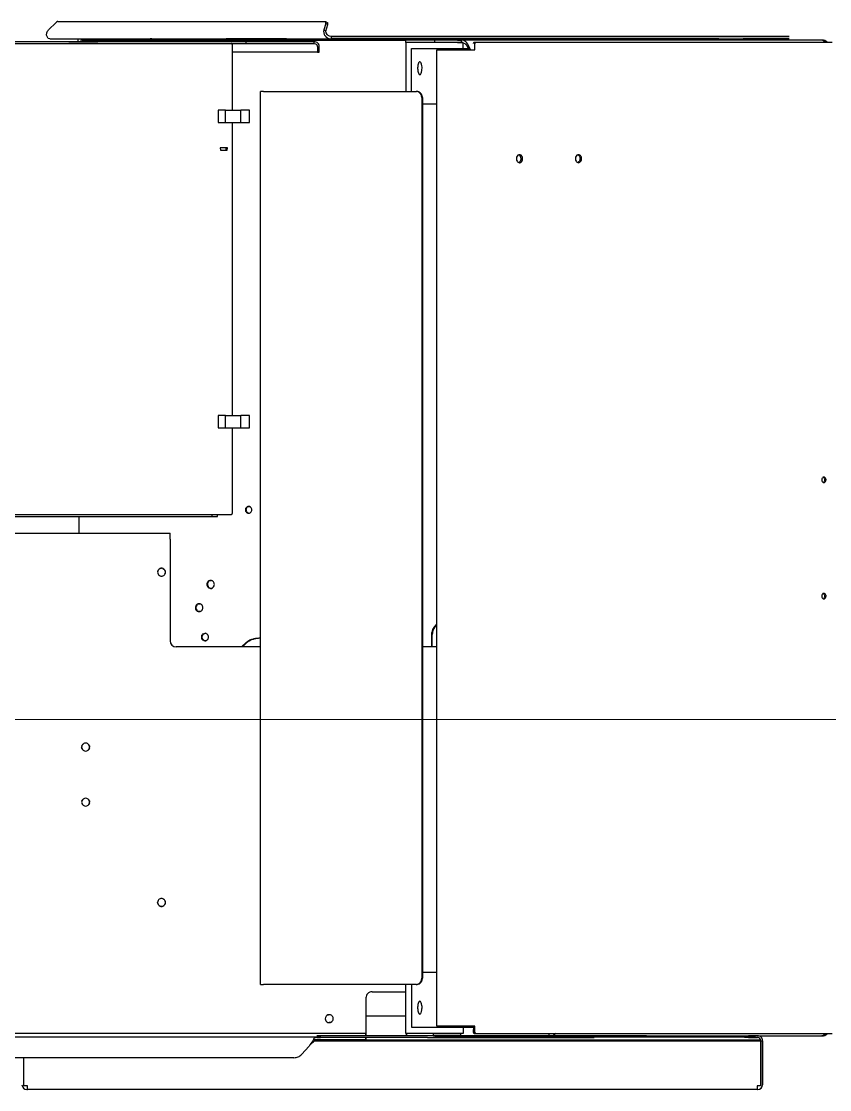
# Model space of a CAD drawing. Header units: millimetres. Extents: x -187347 to 135007, y -6415 to 292048.
# Drawn here: x -62155 to -61495, y 43752 to 44626 of the extents above; entities that cross this region are included whole.
import ezdxf

# ---------------------------------------------------------------- set-up
doc = ezdxf.new("R2010")
doc.units = ezdxf.units.MM
doc.header["$LTSCALE"] = 100
doc.linetypes.add('Z_LINE-CNTR', pattern=[17, 12, -2, 1, -2])
doc.layers.get('0').update_dxf_attribs({"lineweight": 18})
doc.layers.add('Layout Cabinplant', color=30, linetype='Continuous')
doc.layers.add('LAYOUT customer', color=5, linetype='Continuous')
doc.layers.add('S-GRID', color=7, linetype='Continuous', lineweight=5)

# ---------------------------------------------------------------- blocks, each defined once
blk = doc.blocks.new('CP hopper')
at = {"color": 5, "linetype": 'Continuous'}
blk.add_arc((-27218.74, -666.67), 4.9, 135.00354, 180.00394, dxfattribs=at)
for points in [[(-27222.24, -665.09), (-27222.86, -665.58), (-27223.35, -666.2), (-27223.62, -666.72), (-27223.64, -667.3)], [(-27123.39, -914.16), (-27123.51, -913.49), (-27123.83, -912.9), (-27124.07, -912.62), (-27124.35, -912.38), (-27124.67, -912.15), (-27125.02, -911.97), (-27125.41, -911.83), (-27125.8, -911.72), (-27126.22, -911.66), (-27126.64, -911.64), (-27127.07, -911.66), (-27127.49, -911.72), (-27127.88, -911.83), (-27128.27, -911.97), (-27128.62, -912.15), (-27128.94, -912.38), (-27129.22, -912.62), (-27129.46, -912.9), (-27129.78, -913.49), (-27129.89, -914.16)], [(-27123.39, -914.16), (-27123.93, -914), (-27124.38, -913.66), (-27124.75, -913.4), (-27125.15, -913.19), (-27125.51, -913.06), (-27125.89, -912.96), (-27126.26, -912.91), (-27126.64, -912.89), (-27127.03, -912.91), (-27127.4, -912.96), (-27127.77, -913.05), (-27128.12, -913.17), (-27128.44, -913.32), (-27128.76, -913.5), (-27129.31, -913.85), (-27129.89, -914.16)], [(-27221.64, -949.91), (-27221.59, -950.04), (-27221.53, -950.16), (-27221.48, -950.29), (-27221.41, -950.4), (-27221.32, -950.47), (-27221.21, -950.53), (-27221.1, -950.59), (-27220.99, -950.65)], [(-27221.64, -951.17), (-27221.59, -951.29), (-27221.53, -951.42), (-27221.48, -951.55), (-27221.41, -951.66), (-27221.32, -951.73), (-27221.21, -951.79), (-27221.1, -951.85), (-27220.99, -951.91)], [(-27205.89, -995.58), (-27205.69, -996), (-27205.38, -996.35), (-27205.08, -996.55), (-27204.75, -996.69), (-27204.34, -996.85), (-27203.92, -996.98), (-27203.42, -997.1), (-27202.92, -997.19), (-27202.37, -997.27), (-27201.81, -997.33), (-27201.23, -997.36), (-27200.64, -997.37), (-27200.06, -997.36), (-27199.48, -997.33), (-27198.92, -997.27), (-27198.37, -997.19), (-27197.87, -997.1), (-27197.37, -996.98), (-27196.95, -996.85), (-27196.54, -996.69), (-27196.22, -996.54), (-27195.91, -996.35), (-27195.56, -996.03), (-27195.39, -995.58)], [(-27176.64, -993.49), (-27177.62, -993.58), (-27178.56, -993.85), (-27179, -994.04), (-27179.42, -994.28), (-27179.82, -994.55), (-27180.18, -994.87), (-27180.51, -995.21), (-27180.8, -995.58), (-27181.05, -995.97), (-27181.26, -996.39), (-27181.55, -997.27), (-27181.64, -998.19)], [(-27176.64, -994), (-27177.62, -994.09), (-27178.56, -994.36), (-27179, -994.56), (-27179.42, -994.79), (-27179.82, -995.07), (-27180.18, -995.38), (-27180.51, -995.72), (-27180.81, -996.1), (-27181.09, -996.51), (-27181.33, -996.95), (-27181.6, -997.81), (-27181.64, -998.7)]]:
    blk.add_spline(points, degree=3, dxfattribs=at)
at = {"layer": 'LAYOUT customer', "linetype": 'Continuous'}
for p, q in [((-27222.85, -663.93), (-27222.21, -663.21)), ((-27222.21, -663.21), (-27221.64, -662.83)), ((-27221.64, -662.83), (-27222.21, -663.21)), ((-27221.64, -658.78), (-27221.64, -949.91)), ((-26411.64, -949.91), (-26411.64, -658.78)), ((-26411.64, -662.83), (-26410.47, -663.95)), ((-26411.08, -663.21), (-26411.64, -662.83)), ((-27223.64, -666.67), (-27223.47, -665.24)), ((-27223.64, -666.67), (-27223.64, -667.3)), ((-27223.64, -666.67), (-27223.64, -667.3)), ((-27223.64, -667.3), (-27223.64, -961.43)), ((-27223.47, -665.24), (-27223.32, -664.8)), ((-27223.32, -664.8), (-27222.85, -663.93)), ((-27222.24, -665.09), (-27221.64, -664.96)), ((-26866.3, -665), (-26866.39, -665.47)), ((-26866.39, -665.47), (-26866.3, -666.26)), ((-26865.88, -664.36), (-26866.3, -665)), ((-26866.3, -666.26), (-26866.09, -665.86)), ((-26866.09, -665.86), (-26865.53, -665.36)), ((-26865.89, -666.58), (-26865.53, -666.85)), ((-26865.52, -664.09), (-26865.88, -664.36)), ((-26865.53, -665.36), (-26864.95, -665.1)), ((-26865.53, -666.85), (-26864.95, -667.11)), ((-26864.93, -663.84), (-26865.52, -664.09)), ((-26864.95, -665.1), (-26864.58, -665.02)), ((-26864.95, -667.11), (-26864.58, -667.19)), ((-26864.56, -663.75), (-26864.93, -663.84)), ((-26864.58, -665.02), (-26864.15, -664.98)), ((-26864.58, -667.19), (-26864.15, -667.23)), ((-26864.13, -663.72), (-26864.56, -663.75)), ((-26864.15, -664.98), (-26863.73, -665.01)), ((-26864.15, -667.23), (-26863.73, -667.19)), ((-26863.71, -663.76), (-26864.13, -663.72)), ((-26863.73, -665.01), (-26863.36, -665.1)), ((-26863.73, -667.19), (-26863.36, -667.11)), ((-26863.34, -663.84), (-26863.71, -663.76)), ((-26863.36, -665.1), (-26862.77, -665.35)), ((-26863.36, -667.11), (-26862.77, -666.86)), ((-26862.76, -664.1), (-26863.34, -663.84)), ((-26862.77, -665.35), (-26862.41, -665.62)), ((-26862.77, -666.86), (-26862.41, -666.59)), ((-26862.2, -664.6), (-26862.76, -664.1)), ((-26862.41, -666.59), (-26861.99, -665.95)), ((-26861.99, -665.01), (-26862.2, -664.6)), ((-26861.89, -665.47), (-26861.99, -665.01)), ((-26861.99, -665.95), (-26861.89, -665.47)), ((-26771.3, -665), (-26771.39, -665.47)), ((-26771.39, -665.47), (-26771.09, -665.86)), ((-26770.88, -664.36), (-26771.3, -665)), ((-26771.09, -665.86), (-26771.3, -666.26)), ((-26771.3, -666.26), (-26771.09, -665.86)), ((-26771.09, -665.86), (-26770.53, -665.36)), ((-26770.89, -666.58), (-26770.53, -666.85)), ((-26770.52, -664.09), (-26770.88, -664.36)), ((-26770.53, -665.36), (-26769.95, -665.1)), ((-26770.53, -666.85), (-26769.95, -667.11)), ((-26769.93, -663.84), (-26770.52, -664.09)), ((-26769.95, -665.1), (-26769.58, -665.02)), ((-26769.95, -667.11), (-26769.58, -667.19)), ((-26769.56, -663.75), (-26769.93, -663.84)), ((-26769.58, -665.02), (-26769.15, -664.98)), ((-26769.58, -667.19), (-26769.15, -667.23)), ((-26769.13, -663.72), (-26769.56, -663.75)), ((-26769.15, -664.98), (-26768.73, -665.01)), ((-26769.15, -667.23), (-26768.73, -667.19)), ((-26768.71, -663.76), (-26769.13, -663.72)), ((-26768.73, -665.01), (-26768.36, -665.1)), ((-26768.73, -667.19), (-26768.36, -667.11)), ((-26768.34, -663.84), (-26768.71, -663.76)), ((-26768.36, -665.1), (-26767.77, -665.35)), ((-26768.36, -667.11), (-26767.77, -666.86)), ((-26767.76, -664.1), (-26768.34, -663.84)), ((-26767.77, -665.35), (-26767.41, -665.62)), ((-26767.77, -666.86), (-26767.41, -666.59)), ((-26767.2, -664.6), (-26767.76, -664.1)), ((-26767.41, -666.59), (-26766.99, -665.95)), ((-26766.99, -665.01), (-26767.2, -664.6)), ((-26766.89, -665.47), (-26766.99, -665.01)), ((-26766.99, -665.95), (-26766.89, -665.47)), ((-26411.64, -664.66), (-26411.08, -664.89)), ((-26410.47, -663.95), (-26410.02, -664.8)), ((-26410.02, -664.8), (-26409.86, -665.25)), ((-26409.86, -665.25), (-26409.64, -666.67)), ((-26409.64, -666.67), (-26409.64, -667.27)), ((-26409.64, -667.27), (-26409.64, -666.67)), ((-26409.64, -888.65), (-26409.64, -667.27)), ((-27226.64, -693.75), (-27226.64, -749.34)), ((-27226.64, -695.72), (-27226.64, -693.75)), ((-27226.64, -985.5), (-27226.64, -695.72)), ((-27224.64, -749.34), (-27224.64, -693.75)), ((-27224.64, -693.75), (-27224.64, -695.72)), ((-27224.64, -695.72), (-27224.64, -721.44)), ((-26405.64, -715.62), (-26370.04, -715.62)), ((-26404.64, -715.62), (-26405.64, -715.62)), ((-26370.04, -715.62), (-26405.64, -715.62)), ((-26405.64, -717.19), (-26405.64, -715.62)), ((-26405.64, -715.62), (-26405.14, -715.62)), ((-26405.14, -715.62), (-26404.64, -715.62)), ((-26370.04, -715.62), (-26369.64, -715.62)), ((-26369.64, -715.62), (-26370.04, -715.62)), ((-27224.64, -721.44), (-27224.64, -728.29)), ((-27223.64, -721.44), (-27224.64, -721.44)), ((-27224.64, -730.44), (-27224.64, -721.44)), ((-26409.64, -722.12), (-26409.64, -719.62)), ((-26409.64, -719.62), (-26409.64, -724.12)), ((-26409.64, -727.12), (-26409.64, -722.12)), ((-26409.64, -724.12), (-26409.64, -727.12)), ((-26408.64, -728.28), (-26408.64, -721.44)), ((-26408.64, -721.44), (-26408.64, -730.44)), ((-26408.14, -722.12), (-26408.14, -719.62)), ((-26408.14, -724.12), (-26408.14, -719.62)), ((-26408.14, -722.12), (-26408.14, -727.12)), ((-26408.14, -727.12), (-26408.14, -724.12)), ((-26405.64, -717.19), (-26406.16, -717.19)), ((-26405.64, -717.19), (-26406.16, -717.19)), ((-26406.16, -717.19), (-26406.16, -1081.42)), ((-26405.64, -717.19), (-26368.65, -717.19)), ((-26405.64, -1081.79), (-26405.64, -717.19)), ((-26368.65, -717.19), (-26368.65, -720.02)), ((-26368.65, -720.02), (-26368.28, -720.02)), ((-26368.28, -720.02), (-26365.64, -720.02)), ((-26367.14, -720.02), (-26367.14, -719.62)), ((-26367.14, -719.62), (-26367.14, -720.02)), ((-26365.64, -719.62), (-26365.64, -720.02)), ((-26365.64, -720.02), (-26365.64, -719.62)), ((-26365.64, -720.02), (-26365.64, -1316.22)), ((-27224.64, -728.29), (-27224.64, -730.44)), ((-27224.64, -730.44), (-27224.54, -731.35)), ((-27224.64, -1068), (-27224.64, -730.44)), ((-27224.54, -731.35), (-27224.27, -731.96)), ((-27224.27, -731.96), (-27223.83, -732.43)), ((-26409.64, -727.12), (-26408.64, -727.12)), ((-26409.64, -727.12), (-26408.64, -727.12)), ((-26409.43, -732.41), (-26409.08, -732.04)), ((-26409.08, -732.04), (-26408.75, -731.33)), ((-26408.75, -731.33), (-26408.64, -730.44)), ((-26408.64, -727.12), (-26408.14, -727.12)), ((-26408.64, -727.12), (-26408.14, -727.12)), ((-26408.64, -730.44), (-26408.64, -728.28)), ((-26408.64, -730.44), (-26408.64, -982.94)), ((-27226.64, -749.34), (-27226.64, -753.18)), ((-27224.64, -753.18), (-27224.64, -749.34)), ((-27226.64, -752.59), (-27226.64, -751.39)), ((-27226.64, -751.39), (-27226.64, -982.94)), ((-27226.64, -792.97), (-27226.64, -752.59)), ((-27226.64, -753.18), (-27226.64, -792.63)), ((-27224.64, -751.39), (-27224.64, -752.59)), ((-27224.64, -982.94), (-27224.64, -751.39)), ((-27224.64, -752.59), (-27224.64, -792.97)), ((-27224.64, -792.63), (-27224.64, -753.18)), ((-27226.64, -792.63), (-27226.64, -800.89)), ((-27226.64, -793.57), (-27226.64, -792.97)), ((-27226.64, -798.86), (-27226.64, -793.57)), ((-27224.64, -800.94), (-27224.64, -792.63)), ((-27224.64, -792.97), (-27224.64, -793.58)), ((-27224.64, -793.58), (-27224.64, -798.86)), ((-27226.64, -801.85), (-27226.64, -798.86)), ((-27226.64, -800.89), (-27226.64, -801.58)), ((-27226.64, -801.58), (-27226.64, -985.5)), ((-27226.64, -985.5), (-27226.64, -801.85)), ((-27224.64, -798.86), (-27224.64, -801.85)), ((-27224.64, -801.51), (-27224.64, -800.94)), ((-27224.64, -1068), (-27224.64, -801.51)), ((-27224.64, -801.85), (-27224.64, -1068)), ((-26409.64, -805.45), (-26409.64, -803.33)), ((-26409.64, -810.54), (-26409.64, -805.45)), ((-26409.64, -810.54), (-26409.64, -855.41)), ((-26409.64, -859.15), (-26409.64, -853.17)), ((-26409.64, -853.17), (-26409.64, -888.65)), ((-26409.64, -855.41), (-26409.64, -858.7)), ((-26408.14, -853.17), (-26408.14, -859.15)), ((-26408.14, -949.18), (-26408.14, -853.17)), ((-27129.17, -864.39), (-27129.77, -865.32)), ((-27128.64, -863.99), (-27129.17, -864.39)), ((-27127.8, -863.62), (-27128.64, -863.99)), ((-27127.26, -863.5), (-27127.8, -863.62)), ((-27126.63, -863.45), (-27127.26, -863.5)), ((-27126, -863.5), (-27126.63, -863.45)), ((-27125.47, -863.62), (-27126, -863.5)), ((-27124.63, -864), (-27125.47, -863.62)), ((-27123.81, -864.74), (-27124.63, -864)), ((-26409.64, -858.7), (-26409.64, -860.79)), ((-26409.64, -862.57), (-26409.64, -859.15)), ((-26409.64, -860.79), (-26409.64, -864.15)), ((-26409.64, -888.65), (-26409.64, -862.57)), ((-26409.64, -864.15), (-26409.64, -869.94)), ((-26408.14, -859.15), (-26408.14, -862.57)), ((-26408.14, -862.57), (-26408.14, -982.94)), ((-27129.77, -865.32), (-27129.89, -865.98)), ((-27129.89, -865.98), (-27129.77, -866.64)), ((-27129.77, -866.64), (-27129.48, -866)), ((-27129.77, -866.64), (-27129.48, -867.22)), ((-27129.48, -866), (-27128.66, -865.26)), ((-27129.48, -867.22), (-27128.66, -867.96)), ((-27128.66, -865.26), (-27127.82, -864.88)), ((-27128.66, -867.96), (-27127.82, -868.33)), ((-27127.82, -864.88), (-27127.29, -864.76)), ((-27127.82, -868.33), (-27127.29, -868.45)), ((-27127.29, -864.76), (-27126.66, -864.71)), ((-27127.29, -868.45), (-27126.66, -868.5)), ((-27126.66, -864.71), (-27126.03, -864.76)), ((-27126.66, -868.5), (-27126.03, -868.46)), ((-27126.03, -864.76), (-27125.49, -864.87)), ((-27126.03, -868.46), (-27125.49, -868.34)), ((-27125.49, -864.87), (-27124.65, -865.25)), ((-27125.49, -868.34), (-27124.65, -867.97)), ((-27124.65, -865.25), (-27124.12, -865.65)), ((-27124.65, -867.97), (-27124.12, -867.57)), ((-27124.12, -865.65), (-27123.52, -866.64)), ((-27124.12, -867.57), (-27123.52, -866.64)), ((-27123.52, -865.32), (-27123.81, -864.74)), ((-27123.39, -865.98), (-27123.52, -865.32)), ((-27123.52, -866.64), (-27123.39, -865.98)), ((-26409.64, -869.94), (-26409.64, -870.33)), ((-26409.64, -870.33), (-26409.64, -872.14)), ((-26409.64, -872.14), (-26409.64, -888.65)), ((-26410.47, -886.05), (-26411.82, -884.61)), ((-26411.64, -890.14), (-26409.64, -890.14)), ((-26410.02, -886.88), (-26410.47, -886.05)), ((-26409.86, -887.31), (-26410.02, -886.88)), ((-26409.64, -888.65), (-26409.86, -887.31)), ((-26409.64, -890.14), (-26409.64, -888.65)), ((-26409.64, -888.65), (-26409.64, -890.14)), ((-26409.64, -889.12), (-26409.64, -888.65)), ((-26409.64, -888.65), (-26409.64, -890.14)), ((-26409.64, -888.65), (-26409.64, -890.14)), ((-26409.64, -890.14), (-26409.64, -889.12)), ((-26409.64, -962.21), (-26409.64, -890.14)), ((-26409.64, -890.14), (-26409.64, -949.18)), ((-26409.64, -962.21), (-26409.64, -890.14)), ((-26409.64, -890.14), (-26409.64, -962.21)), ((-27129.77, -914.82), (-27129.89, -914.16)), ((-27129.89, -914.16), (-27129.77, -914.82)), ((-27129.77, -914.82), (-27129.48, -915.4)), ((-27129.48, -915.4), (-27128.66, -916.14)), ((-27128.66, -916.14), (-27127.82, -916.51)), ((-27127.82, -916.51), (-27127.29, -916.64)), ((-27127.29, -916.64), (-27126.66, -916.69)), ((-27126.66, -916.69), (-27126.03, -916.64)), ((-27126.03, -916.64), (-27125.49, -916.52)), ((-27125.49, -916.52), (-27124.65, -916.15)), ((-27124.65, -916.15), (-27124.12, -915.75)), ((-27124.12, -915.75), (-27123.52, -914.82)), ((-27123.39, -914.16), (-27123.52, -914.82)), ((-27123.52, -914.82), (-27123.39, -914.16)), ((-27221.64, -949.91), (-27221.64, -951.17)), ((-27215.64, -950.69), (-27220.99, -950.65)), ((-27215.64, -951.74), (-27215.64, -950.69)), ((-27215.64, -956.5), (-27215.64, -951.74)), ((-26412.64, -950.69), (-26417.64, -950.69)), ((-26417.64, -950.69), (-26417.64, -951.74)), ((-26417.64, -951.74), (-26412.64, -951.95)), ((-26417.64, -951.74), (-26417.64, -956.5)), ((-26411.64, -951.17), (-26411.64, -949.91)), ((-26409.64, -949.18), (-26409.64, -955.59)), ((-26408.14, -955.59), (-26408.14, -949.18)), ((-27223.47, -960.02), (-27223.64, -961.43)), ((-27223.32, -959.58), (-27223.47, -960.02)), ((-27222.85, -958.69), (-27223.32, -959.58)), ((-27222.24, -957.88), (-27222.85, -958.69)), ((-27221.49, -957.15), (-27222.24, -957.88)), ((-27221.64, -961.43), (-27221.39, -960.06)), ((-27216.64, -960.13), (-27221.64, -960.13)), ((-27221.64, -960.13), (-27221.64, -961.43)), ((-27220.62, -956.52), (-27221.49, -957.15)), ((-27221.39, -960.06), (-27220.79, -958.84)), ((-27220.79, -958.84), (-27219.85, -957.75)), ((-27220.18, -956.25), (-27220.62, -956.52)), ((-27218.74, -955.64), (-27220.18, -956.25)), ((-27219.85, -957.75), (-27218.74, -956.9)), ((-27215.64, -954.19), (-27218.74, -955.64)), ((-27218.74, -956.9), (-27215.64, -955.45)), ((-27218.74, -955.64), (-27218.74, -956.4)), ((-27218.74, -956.4), (-27218.74, -956.9)), ((-27216.64, -960.13), (-27216.64, -955.92)), ((-27216.64, -1002.42), (-27216.64, -960.13)), ((-27215.64, -978.55), (-27215.64, -956.5)), ((-26417.64, -956.5), (-26417.64, -978.55)), ((-26416.64, -960.13), (-26416.64, -951.95)), ((-26416.64, -960.13), (-26411.64, -960.13)), ((-26416.64, -1002.42), (-26416.64, -960.13)), ((-26411.64, -960.13), (-26411.64, -962.21)), ((-26409.64, -955.59), (-26409.64, -962.21)), ((-26408.14, -969.69), (-26408.14, -955.59)), ((-27223.64, -961.43), (-27223.64, -964.83)), ((-27222.44, -961.43), (-27223.64, -961.43)), ((-27223.64, -961.43), (-27223.64, -967.38)), ((-27223.64, -964.83), (-27223.64, -961.43)), ((-27223.64, -961.43), (-27223.64, -983.62)), ((-27223.64, -967.38), (-27223.64, -980.2)), ((-27221.64, -961.43), (-27222.44, -961.43)), ((-27221.64, -962.61), (-27221.64, -961.43)), ((-27221.64, -961.43), (-27221.64, -962.61)), ((-27221.64, -964.83), (-27221.64, -962.61)), ((-27221.64, -962.61), (-27221.64, -964.83)), ((-27221.64, -964.83), (-27221.64, -983.62)), ((-27216.39, -963.48), (-27215.64, -963.48)), ((-27216.39, -963.48), (-27216.39, -965.15)), ((-27216.39, -966.26), (-27216.39, -963.48)), ((-27215.64, -966.26), (-27216.39, -966.26)), ((-27216.39, -966.26), (-27216.39, -967.4)), ((-27216.39, -967.4), (-27216.39, -975.7)), ((-26417.64, -963.48), (-26416.89, -963.48)), ((-26416.89, -966.26), (-26417.64, -966.26)), ((-26416.89, -963.48), (-26416.89, -966.26)), ((-26416.89, -965.15), (-26416.89, -963.48)), ((-26416.89, -967.4), (-26416.89, -966.26)), ((-26416.89, -975.7), (-26416.89, -967.4)), ((-26411.64, -962.21), (-26411.64, -984.56)), ((-26411.64, -962.21), (-26411.64, -963.89)), ((-26411.64, -964.49), (-26411.64, -962.21)), ((-26411.64, -962.21), (-26411.64, -966.33)), ((-26409.64, -962.21), (-26411.64, -962.21)), ((-26411.64, -984.56), (-26411.64, -962.21)), ((-26411.64, -963.89), (-26411.64, -964.49)), ((-26411.64, -966.33), (-26411.64, -967.52)), ((-26411.64, -967.52), (-26411.64, -980.2)), ((-26409.64, -982.94), (-26409.64, -962.21)), ((-26409.64, -962.21), (-26409.64, -969.69)), ((-26409.64, -962.21), (-26409.64, -964.49)), ((-26409.64, -963.89), (-26409.64, -962.21)), ((-26409.64, -964.49), (-26409.64, -962.21)), ((-26409.64, -962.21), (-26409.64, -982.94)), ((-26409.64, -962.21), (-26409.64, -982.94)), ((-26409.64, -964.49), (-26409.64, -963.89)), ((-26409.64, -966.33), (-26409.64, -964.49)), ((-26409.64, -967.52), (-26409.64, -966.33)), ((-26409.64, -980.2), (-26409.64, -967.52)), ((-27216.39, -975.7), (-27215.64, -975.7)), ((-26417.64, -975.7), (-26416.89, -975.7)), ((-26409.64, -969.69), (-26409.64, -976.1)), ((-26409.64, -976.1), (-26409.64, -982.94)), ((-26408.14, -976.1), (-26408.14, -969.69)), ((-26408.14, -982.94), (-26408.14, -976.1)), ((-27226.64, -982.94), (-27226.64, -985.5)), ((-27226.64, -985.5), (-27226.64, -1068)), ((-27226.64, -1068), (-27226.64, -985.5)), ((-27226.64, -1068), (-27226.64, -985.5)), ((-27226.64, -985.5), (-27226.64, -1068)), ((-27224.64, -985.5), (-27224.64, -982.94)), ((-27224.64, -1068), (-27224.64, -985.5)), ((-27223.64, -980.2), (-27223.64, -983.62)), ((-27223.64, -983.62), (-27221.64, -983.62)), ((-27223.64, -983.62), (-27223.64, -1007.11)), ((-27221.64, -983.62), (-27221.64, -1007.11)), ((-27221.64, -983.62), (-27221.64, -1007.11)), ((-27215.64, -980.68), (-27215.64, -978.55)), ((-27215.64, -981.77), (-27215.64, -980.68)), ((-26417.64, -981.77), (-27215.64, -981.77)), ((-27171.64, -993.49), (-27171.64, -981.77)), ((-26745.76, -981.77), (-26745.13, -982.9)), ((-26745.13, -982.21), (-26745.38, -981.77)), ((-26737.64, -985.38), (-26737.64, -986.06)), ((-26727.64, -985.38), (-26737.64, -985.38)), ((-26737.64, -986.06), (-26727.64, -986.06)), ((-26727.64, -981.77), (-26727.64, -993.49)), ((-26461.64, -993.49), (-26461.64, -981.77)), ((-26417.64, -978.55), (-26417.64, -980.65)), ((-26417.64, -980.65), (-26417.64, -981.77)), ((-26411.64, -980.2), (-26411.64, -983.28)), ((-26411.64, -983.28), (-26411.64, -984.56)), ((-26411.64, -984.56), (-26411.64, -1006.17)), ((-26411.64, -984.56), (-26409.64, -984.56)), ((-26411.64, -984.56), (-26411.64, -1006.17)), ((-26409.64, -982.94), (-26409.64, -980.2)), ((-26409.64, -982.94), (-26409.64, -983.95)), ((-26409.64, -982.94), (-26408.14, -982.94)), ((-26409.64, -984.56), (-26409.64, -982.94)), ((-26409.64, -983.95), (-26409.64, -984.56)), ((-26409.64, -984.56), (-26409.64, -985.52)), ((-26409.64, -984.56), (-26409.64, -988.09)), ((-26409.64, -985.52), (-26409.64, -987.42)), ((-26408.14, -989.35), (-26408.14, -982.94)), ((-27205.7, -995.1), (-27205.89, -995.58)), ((-27205.21, -994.69), (-27205.7, -995.1)), ((-27204.72, -994.44), (-27205.21, -994.69)), ((-27203.87, -994.16), (-27204.72, -994.44)), ((-27202.51, -993.9), (-27203.87, -994.16)), ((-27201.64, -993.81), (-27202.51, -993.9)), ((-27200.62, -993.78), (-27201.64, -993.81)), ((-27199.61, -993.82), (-27200.62, -993.78)), ((-27198.74, -993.9), (-27199.61, -993.82)), ((-27197.39, -994.17), (-27198.74, -993.9)), ((-27196.55, -994.45), (-27197.39, -994.17)), ((-27196.07, -994.7), (-27196.55, -994.45)), ((-27195.59, -995.11), (-27196.07, -994.7)), ((-27195.39, -995.58), (-27195.59, -995.11)), ((-27176.64, -993.49), (-26456.64, -993.49)), ((-27176.64, -994), (-27176.64, -993.49)), ((-27176.64, -994), (-26456.64, -994)), ((-26456.64, -993.49), (-26456.64, -994)), ((-26437.7, -995.1), (-26437.89, -995.58)), ((-26437.21, -994.69), (-26437.7, -995.1)), ((-26436.72, -994.44), (-26437.21, -994.69)), ((-26435.87, -994.16), (-26436.72, -994.44)), ((-26434.51, -993.9), (-26435.87, -994.16)), ((-26433.64, -993.81), (-26434.51, -993.9)), ((-26432.62, -993.78), (-26433.64, -993.81)), ((-26431.61, -993.82), (-26432.62, -993.78)), ((-26430.74, -993.9), (-26431.61, -993.82)), ((-26429.39, -994.17), (-26430.74, -993.9)), ((-26428.55, -994.45), (-26429.39, -994.17)), ((-26428.07, -994.7), (-26428.55, -994.45)), ((-26427.59, -995.11), (-26428.07, -994.7)), ((-26427.39, -995.58), (-26427.59, -995.11)), ((-26409.64, -987.42), (-26409.64, -988.09)), ((-26409.64, -988.09), (-26409.64, -989.35)), ((-26409.64, -989.35), (-26409.64, -1076.74)), ((-26408.14, -989.35), (-26408.14, -1076.74)), ((-27181.64, -1002.42), (-27216.64, -1002.42)), ((-27181.64, -998.7), (-27181.64, -998.19)), ((-27181.64, -998.19), (-27181.64, -998.7)), ((-27181.64, -1123.21), (-27181.64, -998.7)), ((-26451.64, -998.19), (-26451.64, -998.7)), ((-26451.64, -998.7), (-26451.64, -998.19)), ((-26451.64, -998.7), (-26451.64, -1123.21)), ((-26451.64, -1002.42), (-26416.64, -1002.42)), ((-27221.64, -1007.11), (-27223.64, -1007.11)), ((-27223.64, -1269.21), (-27223.64, -1007.11)), ((-27221.64, -1007.11), (-27181.64, -1007.11)), ((-26411.64, -1007.11), (-26451.64, -1007.11)), ((-26445.64, -1034.62), (-26445.64, -1007.11)), ((-26425.64, -1007.11), (-26425.64, -1039.62)), ((-26411.64, -1006.17), (-26411.64, -1007.11)), ((-26409.64, -1006.17), (-26411.64, -1006.17)), ((-26411.64, -1006.17), (-26411.64, -1006.77)), ((-26411.64, -1006.77), (-26411.64, -1006.17)), ((-26411.64, -1006.77), (-26409.64, -1006.77)), ((-26440.64, -1039.62), (-26411.54, -1039.62)), ((-26411.54, -1039.62), (-26409.49, -1039.62)), ((-26409.49, -1039.62), (-26411.54, -1039.62)), ((-26411.54, -1039.62), (-26411.54, -1710.22)), ((-26406.64, -1039.62), (-26408.08, -1039.62)), ((-26408.08, -1039.62), (-26406.64, -1039.62)), ((-26406.64, -1080.86), (-26406.64, -1039.62)), ((-26406.64, -1080.86), (-26406.64, -1039.62)), ((-27238.96, -1072.76), (-27237.63, -1070.68)), ((-27238.96, -1291.37), (-27238.96, -1072.76)), ((-27236.29, -1070.82), (-27237.29, -1072.47)), ((-27237.29, -1072.47), (-27231.99, -1073.92)), ((-27230.99, -1072.27), (-27236.29, -1070.82)), ((-27231.99, -1073.92), (-27231.43, -1073)), ((-27231.99, -1073.92), (-27231.43, -1074.11)), ((-27231.43, -1073), (-27230.99, -1072.27)), ((-27231.43, -1074.11), (-27230.82, -1074.19)), ((-27230.64, -1072.28), (-27230.99, -1072.27)), ((-27230.82, -1074.19), (-27229.54, -1074.08)), ((-27230.29, -1072.28), (-27230.64, -1072.28)), ((-27229.54, -1072.17), (-27230.29, -1072.28)), ((-27228.12, -1071.3), (-27229.54, -1072.17)), ((-27229.54, -1074.08), (-27228.11, -1073.65)), ((-27227.5, -1070.59), (-27228.12, -1071.3)), ((-27228.11, -1073.65), (-27227.67, -1073.41)), ((-27227.67, -1073.41), (-27227.08, -1073.01)), ((-27227.07, -1069.83), (-27227.5, -1070.59)), ((-27227.08, -1073.01), (-27226.05, -1072.03)), ((-27226.9, -1069.39), (-27227.07, -1069.83)), ((-27226.64, -1068), (-27226.9, -1069.39)), ((-27226.64, -1068), (-27225.77, -1068)), ((-27226.05, -1072.03), (-27225.44, -1071.14)), ((-27225.77, -1068), (-27224.64, -1068)), ((-27225.44, -1071.14), (-27224.97, -1070.13)), ((-27224.97, -1070.13), (-27224.82, -1069.63)), ((-27224.82, -1069.63), (-27224.64, -1068)), ((-27224.64, -1297.98), (-27224.64, -1068)), ((-27224.64, -1104.53), (-27224.64, -1068)), ((-27224.64, -1140.31), (-27224.64, -1068)), ((-26426.83, -1068.97), (-26426.89, -1069.61)), ((-26426.89, -1069.61), (-26426.83, -1070.26)), ((-26426.67, -1068.44), (-26426.83, -1068.97)), ((-26426.83, -1070.26), (-26426.67, -1070.79)), ((-26426.67, -1070.79), (-26426.83, -1070.26)), ((-26426.19, -1067.6), (-26426.67, -1068.44)), ((-26426.67, -1070.79), (-26426.21, -1071.62)), ((-26426.21, -1071.62), (-26425.69, -1072.14)), ((-26425.69, -1067.1), (-26426.19, -1067.6)), ((-26425.25, -1066.79), (-26425.69, -1067.1)), ((-26425.69, -1067.1), (-26425.25, -1066.79)), ((-26425.69, -1072.14), (-26425.25, -1072.45)), ((-26424.49, -1066.49), (-26425.25, -1066.79)), ((-26425.25, -1072.45), (-26424.5, -1072.75)), ((-26424.5, -1072.75), (-26423.64, -1072.87)), ((-26423.64, -1066.37), (-26424.49, -1066.49)), ((-26422.79, -1066.49), (-26423.64, -1066.37)), ((-26423.64, -1072.87), (-26422.8, -1072.75)), ((-26422.8, -1072.75), (-26422.04, -1072.45)), ((-26422.04, -1066.79), (-26422.79, -1066.49)), ((-26421.6, -1067.1), (-26422.04, -1066.79)), ((-26422.04, -1072.45), (-26421.6, -1072.14)), ((-26421.6, -1072.14), (-26422.04, -1072.45)), ((-26421.1, -1067.6), (-26421.6, -1067.1)), ((-26421.6, -1072.14), (-26421.08, -1071.62)), ((-26421.08, -1071.62), (-26421.6, -1072.14)), ((-26420.62, -1068.44), (-26421.1, -1067.6)), ((-26421.1, -1067.6), (-26420.88, -1067.97)), ((-26421.08, -1071.62), (-26420.62, -1070.79)), ((-26420.46, -1068.97), (-26420.62, -1068.44)), ((-26420.62, -1068.44), (-26420.46, -1068.97)), ((-26420.62, -1070.79), (-26420.46, -1070.26)), ((-26420.4, -1069.61), (-26420.46, -1068.97)), ((-26420.46, -1068.97), (-26420.4, -1069.61)), ((-26420.46, -1070.26), (-26420.4, -1069.61)), ((-27222.3, -1082.12), (-27222.3, -1258.58)), ((-27222.22, -1081.23), (-27222.3, -1082.12)), ((-27222.3, -1082.12), (-27222.3, -1137.64)), ((-27222.3, -1082.12), (-27221.48, -1082.12)), ((-27221.99, -1080.37), (-27222.22, -1081.23)), ((-27221.62, -1079.57), (-27221.99, -1080.37)), ((-27221.12, -1078.85), (-27221.62, -1079.57)), ((-27221.48, -1082.12), (-27220.79, -1082.12)), ((-27220.79, -1082.12), (-27220.6, -1080.92)), ((-27220.79, -1137.64), (-27220.79, -1082.12)), ((-27220.6, -1080.92), (-27220.06, -1079.85)), ((-27213.79, -1077.73), (-27218.29, -1077.73)), ((-27218.29, -1079.16), (-27213.79, -1079.16)), ((-27213.79, -1079.16), (-27213.79, -1077.73)), ((-27213.79, -1077.73), (-27213.79, -1079.16)), ((-27213.79, -1079.16), (-27213.79, -1148.6)), ((-26408.14, -1076.74), (-26409.64, -1076.74)), ((-26409.64, -1079.73), (-26409.64, -1076.74)), ((-26409.64, -1076.74), (-26409.64, -1079.73)), ((-26408.64, -1076.74), (-26408.64, -1080.86)), ((-26408.64, -1080.86), (-26408.64, -1076.74)), ((-26408.64, -1080.86), (-26408.64, -1714.55)), ((-26408.39, -1081.41), (-26407.36, -1082.07)), ((-26408.14, -1076.74), (-26408.14, -1079.73)), ((-26408.14, -1079.73), (-26408.14, -1076.74)), ((-26407.36, -1082.07), (-26406.64, -1082.48)), ((-26406.64, -1082.48), (-26406.64, -1080.86)), ((-26406.64, -1082.48), (-26405.62, -1083.08)), ((-26405.33, -1082.03), (-26405.8, -1081.67)), ((-26404.73, -1082.56), (-26405.33, -1082.03)), ((-26404.14, -1083.22), (-26404.73, -1082.56)), ((-26405.62, -1083.08), (-26404.41, -1083.9)), ((-26404.41, -1083.9), (-26403.74, -1084.4)), ((-26403.74, -1083.71), (-26404.14, -1083.22)), ((-26402.63, -1085.03), (-26403.74, -1083.71)), ((-26403.74, -1084.4), (-26402.29, -1085.44)), ((-26402.29, -1085.44), (-26402.63, -1085.03)), ((-26402.29, -1085.44), (-26401.29, -1086.03)), ((-26401.29, -1086.03), (-26394.27, -1092.27)), ((-26391.73, -1098.41), (-26391.73, -1695.76)), ((-27224.64, -1105.47), (-27224.64, -1104.53)), ((-27224.64, -1104.53), (-27224.64, -1153.87)), ((-27224.64, -1214.57), (-27224.64, -1105.47)), ((-27181.64, -1123.21), (-27181.64, -1125.84)), ((-26451.64, -1125.84), (-27181.64, -1125.84)), ((-26734.46, -1125.84), (-26734.64, -1127.02)), ((-26727.64, -1125.84), (-26727.64, -1194.62)), ((-26451.64, -1125.84), (-26451.64, -1123.21)), ((-27156.29, -1134.87), (-27166.29, -1134.87)), ((-27166.29, -1134.87), (-27166.29, -1141.8)), ((-27156.29, -1141.8), (-27156.29, -1134.87)), ((-26916.79, -1134.87), (-26916.79, -1141.8)), ((-26906.79, -1134.87), (-26916.79, -1134.87)), ((-26906.79, -1141.8), (-26906.79, -1134.87)), ((-26842.39, -1135.47), (-26842.28, -1134.78)), ((-26842.28, -1134.78), (-26842.39, -1135.47)), ((-26841.78, -1133.84), (-26842.28, -1134.78)), ((-26841.34, -1133.44), (-26841.78, -1133.84)), ((-26840.62, -1133.06), (-26841.34, -1133.44)), ((-26840.17, -1132.93), (-26840.62, -1133.06)), ((-26839.63, -1132.89), (-26840.17, -1132.93)), ((-26839.1, -1132.94), (-26839.63, -1132.89)), ((-26838.65, -1133.06), (-26839.1, -1132.94)), ((-26837.94, -1133.45), (-26838.65, -1133.06)), ((-26837.26, -1134.2), (-26837.94, -1133.45)), ((-26837.01, -1134.79), (-26837.26, -1134.2)), ((-26836.89, -1135.47), (-26837.01, -1134.79)), ((-27224.64, -1148.63), (-27224.64, -1140.31)), ((-27222.3, -1137.64), (-27220.79, -1137.64)), ((-27222.3, -1137.64), (-27222.3, -1280.62)), ((-27220.79, -1162.72), (-27220.79, -1137.64)), ((-27156.29, -1141.8), (-27166.29, -1141.8)), ((-27166.29, -1154.48), (-27166.29, -1141.8)), ((-27156.29, -1154.48), (-27156.29, -1141.8)), ((-26916.79, -1154.48), (-26916.79, -1141.8)), ((-26906.79, -1141.8), (-26916.79, -1141.8)), ((-26906.79, -1154.48), (-26906.79, -1141.8)), ((-26842.28, -1136.16), (-26842.39, -1135.47)), ((-26842.39, -1135.47), (-26842.28, -1136.16)), ((-26842.03, -1136.75), (-26842.28, -1136.16)), ((-26842.28, -1136.16), (-26842.03, -1136.75)), ((-26841.34, -1136.82), (-26842.03, -1136.75)), ((-26842.03, -1136.75), (-26841.35, -1137.49)), ((-26841.35, -1137.49), (-26840.64, -1137.88)), ((-26840.62, -1137.2), (-26841.34, -1136.82)), ((-26840.64, -1137.88), (-26840.19, -1138.01)), ((-26840.17, -1137.33), (-26840.62, -1137.2)), ((-26840.19, -1138.01), (-26839.66, -1138.06)), ((-26839.63, -1137.37), (-26840.17, -1137.33)), ((-26839.66, -1138.06), (-26839.12, -1138.01)), ((-26839.1, -1137.32), (-26839.63, -1137.37)), ((-26839.12, -1138.01), (-26838.67, -1137.89)), ((-26838.65, -1137.2), (-26839.1, -1137.32)), ((-26838.67, -1137.89), (-26837.95, -1137.5)), ((-26837.94, -1136.81), (-26838.65, -1137.2)), ((-26837.95, -1137.5), (-26837.51, -1137.1)), ((-26837.5, -1136.41), (-26837.94, -1136.81)), ((-26837.51, -1137.1), (-26837.01, -1136.16)), ((-26837.01, -1136.16), (-26837.5, -1136.41)), ((-26836.89, -1135.47), (-26837.01, -1136.16)), ((-26837.01, -1136.16), (-26836.89, -1135.47)), ((-26727.64, -1140.49), (-26731.17, -1136.92)), ((-26731.17, -1137.6), (-26727.64, -1141.17)), ((-27224.64, -1149.19), (-27224.64, -1148.63)), ((-27224.64, -1152.48), (-27224.64, -1149.19)), ((-27224.64, -1153.87), (-27224.64, -1152.48)), ((-27220.79, -1160.86), (-27220.79, -1149.69)), ((-27166.29, -1148.6), (-27218.79, -1148.6)), ((-26916.79, -1148.6), (-27156.29, -1148.6)), ((-27135.59, -1152.74), (-27135.59, -1158.63)), ((-27133.69, -1152.9), (-27135.59, -1152.74)), ((-26837.79, -1148.6), (-26906.79, -1148.6)), ((-26835.79, -1160.86), (-26835.79, -1149.69)), ((-27220.79, -1161.95), (-27220.79, -1160.86)), ((-27156.29, -1154.48), (-27166.29, -1154.48)), ((-27166.29, -1154.48), (-27166.29, -1160.24)), ((-27166.29, -1160.24), (-27156.29, -1160.24)), ((-27156.29, -1160.24), (-27156.29, -1154.48)), ((-27135.59, -1154), (-27133.99, -1154)), ((-27135.59, -1158.63), (-27133.69, -1158.46)), ((-27133.69, -1158.46), (-27133.69, -1152.9)), ((-26916.79, -1154.48), (-26916.79, -1160.24)), ((-26906.79, -1154.48), (-26916.79, -1154.48)), ((-26916.79, -1160.24), (-26906.79, -1160.24)), ((-26906.79, -1160.24), (-26906.79, -1154.48)), ((-26835.79, -1166.4), (-26835.79, -1160.86)), ((-26834.29, -1160.98), (-26835.79, -1160.98)), ((-26834.29, -1165.16), (-26834.29, -1160.98)), ((-27220.79, -1162.72), (-27220.79, -1161.95)), ((-27220.79, -1163.39), (-27220.79, -1162.72)), ((-27220.79, -1166.4), (-27220.79, -1163.39)), ((-27220.79, -1396.22), (-27220.79, -1166.4)), ((-26834.29, -1165.16), (-26835.79, -1165.16)), ((-26835.79, -1396.22), (-26835.79, -1166.4)), ((-26834.29, -1395.68), (-26834.29, -1165.16)), ((-26781.47, -1164.98), (-26781.89, -1165.8)), ((-26781.89, -1165.8), (-26781.89, -1166.48)), ((-26781.89, -1166.48), (-26781.89, -1165.8)), ((-26781.77, -1167.28), (-26781.89, -1166.48)), ((-26781.89, -1166.48), (-26781.77, -1167.28)), ((-26781.48, -1167.98), (-26781.77, -1167.28)), ((-26781.77, -1167.28), (-26781.48, -1167.98)), ((-26780.64, -1168.2), (-26781.48, -1167.98)), ((-26781.48, -1167.98), (-26781.18, -1168.4)), ((-26781.17, -1164.56), (-26781.47, -1164.98)), ((-26781.18, -1168.4), (-26780.66, -1168.88)), ((-26780.64, -1164.08), (-26781.17, -1164.56)), ((-26780.66, -1168.88), (-26779.82, -1169.33)), ((-26779.8, -1163.63), (-26780.64, -1164.08)), ((-26779.8, -1168.65), (-26780.64, -1168.2)), ((-26779.82, -1169.33), (-26779.29, -1169.47)), ((-26779.26, -1163.48), (-26779.8, -1163.63)), ((-26779.26, -1168.8), (-26779.8, -1168.65)), ((-26779.29, -1169.47), (-26778.66, -1169.54)), ((-26778.63, -1163.43), (-26779.26, -1163.48)), ((-26778.63, -1168.85), (-26779.26, -1168.8)), ((-26778.66, -1169.54), (-26778.03, -1169.48)), ((-26778, -1163.49), (-26778.63, -1163.43)), ((-26778, -1168.79), (-26778.63, -1168.85)), ((-26778.03, -1169.48), (-26777.49, -1169.34)), ((-26777.47, -1163.64), (-26778, -1163.49)), ((-26777.47, -1168.64), (-26778, -1168.79)), ((-26777.49, -1169.34), (-26776.65, -1168.89)), ((-26776.63, -1164.09), (-26777.47, -1163.64)), ((-26776.63, -1168.19), (-26777.47, -1168.64)), ((-26776.65, -1168.89), (-26776.12, -1168.41)), ((-26776.11, -1164.57), (-26776.63, -1164.09)), ((-26775.82, -1167.99), (-26776.63, -1168.19)), ((-26776.12, -1168.41), (-26775.82, -1167.99)), ((-26775.81, -1164.99), (-26776.11, -1164.57)), ((-26775.52, -1167.28), (-26775.82, -1167.99)), ((-26775.82, -1167.99), (-26775.52, -1167.28)), ((-26775.39, -1165.8), (-26775.81, -1164.99)), ((-26775.39, -1166.48), (-26775.52, -1167.28)), ((-26775.52, -1167.28), (-26775.39, -1166.48)), ((-26775.39, -1166.48), (-26775.39, -1165.8)), ((-26775.39, -1165.8), (-26775.39, -1166.48)), ((-26738.34, -1169.75), (-26738.74, -1170.5)), ((-26738.05, -1169.35), (-26738.34, -1169.75)), ((-26737.55, -1168.89), (-26738.05, -1169.35)), ((-26736.74, -1168.46), (-26737.55, -1168.89)), ((-26736.24, -1168.32), (-26736.74, -1168.46)), ((-26735.63, -1168.27), (-26736.24, -1168.32)), ((-26735.03, -1168.33), (-26735.63, -1168.27)), ((-26734.52, -1168.47), (-26735.03, -1168.33)), ((-26733.72, -1168.9), (-26734.52, -1168.47)), ((-26733.23, -1169.35), (-26733.72, -1168.9)), ((-26732.94, -1169.75), (-26733.23, -1169.35)), ((-26732.54, -1170.5), (-26732.94, -1169.75)), ((-26762.89, -1175.88), (-26762.77, -1175.08)), ((-26762.77, -1175.08), (-26762.89, -1175.88)), ((-26762.77, -1176.68), (-26762.89, -1175.88)), ((-26762.89, -1175.88), (-26762.77, -1176.68)), ((-26762.47, -1174.37), (-26762.77, -1175.08)), ((-26762.48, -1177.38), (-26762.77, -1176.68)), ((-26762.77, -1176.68), (-26762.48, -1177.38)), ((-26761.64, -1177.6), (-26762.48, -1177.38)), ((-26762.48, -1177.38), (-26762.18, -1177.79)), ((-26762.17, -1173.95), (-26762.47, -1174.37)), ((-26762.18, -1177.79), (-26761.66, -1178.27)), ((-26761.64, -1173.47), (-26762.17, -1173.95)), ((-26761.66, -1178.27), (-26760.82, -1178.72)), ((-26760.8, -1173.02), (-26761.64, -1173.47)), ((-26760.8, -1178.05), (-26761.64, -1177.6)), ((-26760.82, -1178.72), (-26760.29, -1178.87)), ((-26760.26, -1172.88), (-26760.8, -1173.02)), ((-26760.26, -1178.19), (-26760.8, -1178.05)), ((-26760.29, -1178.87), (-26759.66, -1178.93)), ((-26759.63, -1172.83), (-26760.26, -1172.88)), ((-26759.63, -1178.25), (-26760.26, -1178.19)), ((-26759.66, -1178.93), (-26759.03, -1178.88)), ((-26759, -1172.89), (-26759.63, -1172.83)), ((-26759, -1178.19), (-26759.63, -1178.25)), ((-26759.03, -1178.88), (-26758.49, -1178.73)), ((-26758.47, -1173.03), (-26759, -1172.89)), ((-26758.47, -1178.04), (-26759, -1178.19)), ((-26758.49, -1178.73), (-26757.65, -1178.28)), ((-26757.63, -1173.49), (-26758.47, -1173.03)), ((-26757.63, -1177.59), (-26758.47, -1178.04)), ((-26757.65, -1178.28), (-26757.12, -1177.8)), ((-26757.11, -1173.97), (-26757.63, -1173.49)), ((-26756.82, -1177.38), (-26757.63, -1177.59)), ((-26757.12, -1177.8), (-26756.82, -1177.38)), ((-26756.81, -1174.38), (-26757.11, -1173.97)), ((-26756.52, -1176.68), (-26756.82, -1177.38)), ((-26756.82, -1177.38), (-26756.52, -1176.68)), ((-26756.52, -1175.08), (-26756.81, -1174.38)), ((-26756.52, -1175.08), (-26756.39, -1175.88)), ((-26756.39, -1175.88), (-26756.52, -1175.08)), ((-26756.39, -1175.88), (-26756.52, -1176.68)), ((-26756.52, -1176.68), (-26756.39, -1175.88)), ((-26738.74, -1170.5), (-26738.63, -1171.26)), ((-26738.63, -1171.26), (-26738.74, -1170.5)), ((-26738.63, -1171.26), (-26738.34, -1171.93)), ((-26738.34, -1171.93), (-26738.63, -1171.26)), ((-26738.34, -1171.93), (-26738.05, -1172.33)), ((-26738.05, -1172.33), (-26738.34, -1171.93)), ((-26738.05, -1172.33), (-26738.06, -1173.01)), ((-26738.06, -1173.01), (-26737.57, -1173.46)), ((-26737.55, -1172.79), (-26738.05, -1172.33)), ((-26737.57, -1173.46), (-26736.77, -1173.9)), ((-26736.74, -1173.22), (-26737.55, -1172.79)), ((-26736.77, -1173.9), (-26736.26, -1174.04)), ((-26736.24, -1173.36), (-26736.74, -1173.22)), ((-26736.26, -1174.04), (-26735.66, -1174.09)), ((-26735.63, -1173.41), (-26736.24, -1173.36)), ((-26735.66, -1174.09), (-26735.05, -1174.04)), ((-26735.03, -1173.35), (-26735.63, -1173.41)), ((-26735.05, -1174.04), (-26734.55, -1173.9)), ((-26734.52, -1173.21), (-26735.03, -1173.35)), ((-26734.55, -1173.9), (-26733.74, -1173.47)), ((-26733.72, -1172.78), (-26734.52, -1173.21)), ((-26733.74, -1173.47), (-26733.24, -1173.02)), ((-26733.23, -1172.32), (-26733.72, -1172.78)), ((-26733.24, -1173.02), (-26733.23, -1172.32)), ((-26733.23, -1172.32), (-26732.94, -1171.92)), ((-26732.94, -1171.92), (-26733.23, -1172.32)), ((-26732.94, -1171.92), (-26732.66, -1171.26)), ((-26732.66, -1171.26), (-26732.94, -1171.92)), ((-26732.66, -1171.26), (-26732.54, -1170.5)), ((-26732.54, -1170.5), (-26732.66, -1171.26)), ((-26820.64, -1711.32), (-26820.64, -1199.62)), ((-26815.74, -1199.62), (-26820.64, -1199.62)), ((-26815.74, -1199.62), (-26732.64, -1199.62)), ((-26791.21, -1204.62), (-26791.68, -1205.47)), ((-26791.68, -1205.47), (-26791.21, -1204.62)), ((-26790.69, -1204.1), (-26791.21, -1204.62)), ((-26791.21, -1204.62), (-26790.69, -1204.1)), ((-26790.25, -1203.79), (-26790.69, -1204.1)), ((-26790.69, -1204.1), (-26790.25, -1203.79)), ((-26789.49, -1203.49), (-26790.25, -1203.79)), ((-26788.64, -1203.37), (-26789.49, -1203.49)), ((-26787.79, -1203.49), (-26788.64, -1203.37)), ((-26787.04, -1203.79), (-26787.79, -1203.49)), ((-26786.6, -1204.1), (-26787.04, -1203.79)), ((-26786.08, -1204.62), (-26786.6, -1204.1)), ((-26785.61, -1205.47), (-26786.08, -1204.62)), ((-26521.19, -1204.6), (-26521.67, -1205.44)), ((-26520.68, -1204.09), (-26521.19, -1204.6)), ((-26520.24, -1203.79), (-26520.68, -1204.09)), ((-26519.49, -1203.49), (-26520.24, -1203.79)), ((-26518.64, -1203.37), (-26519.49, -1203.49)), ((-26517.79, -1203.49), (-26518.64, -1203.37)), ((-26517.04, -1203.79), (-26517.79, -1203.49)), ((-26516.6, -1204.1), (-26517.04, -1203.79)), ((-26516.1, -1204.6), (-26516.6, -1204.1)), ((-26515.61, -1205.47), (-26516.1, -1204.6)), ((-26516.1, -1204.6), (-26515.88, -1204.97)), ((-26791.83, -1205.97), (-26791.89, -1206.63)), ((-26791.89, -1206.63), (-26791.83, -1207.26)), ((-26791.83, -1207.26), (-26791.89, -1206.63)), ((-26791.68, -1205.47), (-26791.83, -1205.97)), ((-26791.83, -1207.26), (-26791.67, -1207.79)), ((-26791.67, -1207.79), (-26791.83, -1207.26)), ((-26791.67, -1207.79), (-26791.19, -1208.64)), ((-26791.19, -1208.64), (-26790.69, -1209.14)), ((-26790.69, -1209.14), (-26790.25, -1209.45)), ((-26790.25, -1209.45), (-26789.49, -1209.75)), ((-26789.49, -1209.75), (-26789.89, -1209.59)), ((-26789.49, -1209.75), (-26788.64, -1209.87)), ((-26788.64, -1209.87), (-26787.8, -1209.75)), ((-26787.8, -1209.75), (-26787.05, -1209.45)), ((-26787.05, -1209.45), (-26786.61, -1209.15)), ((-26786.61, -1209.15), (-26786.1, -1208.64)), ((-26786.1, -1208.64), (-26785.62, -1207.79)), ((-26785.62, -1207.79), (-26785.46, -1207.26)), ((-26785.45, -1206), (-26785.61, -1205.47)), ((-26785.46, -1207.26), (-26785.4, -1206.63)), ((-26785.4, -1206.63), (-26785.45, -1206)), ((-26521.83, -1205.97), (-26521.89, -1206.61)), ((-26521.89, -1206.61), (-26521.84, -1207.24)), ((-26521.84, -1207.24), (-26521.68, -1207.77)), ((-26521.67, -1205.44), (-26521.83, -1205.97)), ((-26521.68, -1207.77), (-26521.21, -1208.62)), ((-26521.21, -1208.62), (-26520.69, -1209.14)), ((-26520.69, -1209.14), (-26520.25, -1209.45)), ((-26520.25, -1209.45), (-26519.5, -1209.75)), ((-26519.5, -1209.75), (-26518.64, -1209.87)), ((-26518.64, -1209.87), (-26517.79, -1209.75)), ((-26517.79, -1209.75), (-26518.64, -1209.87)), ((-26517.79, -1209.75), (-26517.05, -1209.45)), ((-26517.05, -1209.45), (-26516.61, -1209.15)), ((-26516.61, -1209.15), (-26516.1, -1208.64)), ((-26516.1, -1208.64), (-26515.61, -1207.77)), ((-26515.61, -1207.77), (-26515.88, -1208.26)), ((-26515.46, -1205.97), (-26515.61, -1205.47)), ((-26515.61, -1207.77), (-26515.45, -1207.24)), ((-26515.4, -1206.61), (-26515.46, -1205.97)), ((-26515.46, -1205.97), (-26515.4, -1206.61)), ((-26515.45, -1207.24), (-26515.4, -1206.61)), ((-26515.4, -1206.61), (-26515.45, -1207.24)), ((-27224.64, -1214.57), (-27224.64, -1215.99)), ((-27224.64, -1214.57), (-27224.64, -1215.99)), ((-27224.64, -1215.99), (-27223.64, -1215.99)), ((-27223.86, -1214.42), (-27224.21, -1214.34)), ((-27224.64, -1250.19), (-27223.64, -1250.25)), ((-27222.3, -1282.45), (-27222.3, -1258.58)), ((-26647.64, -1266.06), (-26648.17, -1266.57)), ((-26646.8, -1265.58), (-26647.64, -1266.06)), ((-26646.8, -1265.58), (-26646.26, -1265.43)), ((-26646.26, -1265.43), (-26646.8, -1265.58)), ((-26646.26, -1265.43), (-26645.63, -1265.37)), ((-26645.63, -1265.37), (-26646.26, -1265.43)), ((-26645, -1265.43), (-26645.63, -1265.37)), ((-26644.47, -1265.59), (-26645, -1265.43)), ((-26644.47, -1265.59), (-26643.99, -1265.86)), ((-26643.63, -1266.07), (-26644.47, -1265.59)), ((-26643.63, -1266.07), (-26643.11, -1266.58)), ((-26643.11, -1266.58), (-26643.63, -1266.07)), ((-26602.64, -1266.06), (-26603.17, -1266.57)), ((-26601.8, -1265.58), (-26602.64, -1266.06)), ((-26602.64, -1266.06), (-26602.23, -1265.82)), ((-26601.8, -1265.58), (-26601.26, -1265.43)), ((-26601.26, -1265.43), (-26601.8, -1265.58)), ((-26601.26, -1265.43), (-26600.63, -1265.37)), ((-26600.63, -1265.37), (-26601.26, -1265.43)), ((-26600, -1265.43), (-26600.63, -1265.37)), ((-26599.47, -1265.59), (-26600, -1265.43)), ((-26599.47, -1265.59), (-26598.99, -1265.86)), ((-26598.63, -1266.07), (-26599.47, -1265.59)), ((-26598.63, -1266.07), (-26598.11, -1266.58)), ((-26598.11, -1266.58), (-26598.63, -1266.07)), ((-27222.17, -1272.28), (-27224.64, -1272.08)), ((-27224.64, -1274.9), (-27222.18, -1275.1)), ((-27223.64, -1271.46), (-27223.64, -1269.21)), ((-27223.64, -1269.21), (-27223.64, -1271.46)), ((-27222.86, -1269.06), (-27223.21, -1268.97)), ((-27222.23, -1269.26), (-27222.86, -1269.06)), ((-26834.29, -1274.11), (-26820.64, -1274.11)), ((-26648.77, -1267.77), (-26648.89, -1268.62)), ((-26648.89, -1268.62), (-26648.77, -1269.47)), ((-26648.47, -1267.02), (-26648.77, -1267.77)), ((-26648.77, -1269.47), (-26648.48, -1270.21)), ((-26648.18, -1270.66), (-26648.48, -1270.21)), ((-26648.48, -1270.21), (-26648.18, -1270.66)), ((-26648.17, -1266.57), (-26648.47, -1267.02)), ((-26647.66, -1271.16), (-26648.18, -1270.66)), ((-26648.18, -1270.66), (-26647.66, -1271.16)), ((-26647.66, -1271.16), (-26646.82, -1271.65)), ((-26646.82, -1271.65), (-26647.26, -1271.39)), ((-26646.82, -1271.65), (-26646.29, -1271.8)), ((-26646.29, -1271.8), (-26645.66, -1271.87)), ((-26645.03, -1271.81), (-26645.66, -1271.87)), ((-26645.66, -1271.87), (-26645.03, -1271.81)), ((-26644.49, -1271.66), (-26645.03, -1271.81)), ((-26645.03, -1271.81), (-26644.49, -1271.66)), ((-26644.49, -1271.66), (-26643.65, -1271.18)), ((-26643.65, -1271.18), (-26643.12, -1270.67)), ((-26643.12, -1270.67), (-26642.82, -1270.22)), ((-26643.11, -1266.58), (-26642.81, -1267.03)), ((-26642.81, -1267.03), (-26643.11, -1266.58)), ((-26642.82, -1270.22), (-26642.52, -1269.47)), ((-26642.52, -1267.77), (-26642.81, -1267.03)), ((-26642.39, -1268.62), (-26642.52, -1267.77)), ((-26642.52, -1269.47), (-26642.39, -1268.62)), ((-26603.77, -1267.77), (-26603.89, -1268.62)), ((-26603.89, -1268.62), (-26603.77, -1269.47)), ((-26603.47, -1267.02), (-26603.77, -1267.77)), ((-26603.77, -1269.47), (-26603.47, -1270.22)), ((-26603.47, -1270.22), (-26603.62, -1269.86)), ((-26603.17, -1266.57), (-26603.47, -1267.02)), ((-26603.47, -1270.22), (-26603.17, -1270.67)), ((-26603.17, -1270.67), (-26603.47, -1270.22)), ((-26603.17, -1270.67), (-26602.64, -1271.18)), ((-26602.64, -1271.18), (-26603.17, -1270.67)), ((-26602.64, -1271.18), (-26601.8, -1271.66)), ((-26601.8, -1271.66), (-26602.26, -1271.39)), ((-26601.8, -1271.66), (-26601.29, -1271.8)), ((-26601.29, -1271.8), (-26600.66, -1271.87)), ((-26600.66, -1271.87), (-26600.03, -1271.81)), ((-26600.03, -1271.81), (-26599.49, -1271.66)), ((-26599.49, -1271.66), (-26598.63, -1271.16)), ((-26598.63, -1271.16), (-26598.12, -1270.67)), ((-26598.12, -1270.67), (-26597.82, -1270.22)), ((-26597.81, -1267.03), (-26598.11, -1266.58)), ((-26597.82, -1270.22), (-26597.52, -1269.47)), ((-26597.52, -1267.77), (-26597.81, -1267.03)), ((-26597.39, -1268.62), (-26597.52, -1267.77)), ((-26597.52, -1269.47), (-26597.39, -1268.62)), ((-27222.3, -1280.62), (-27222.3, -1394.95)), ((-27238.05, -1292.81), (-27231.99, -1298.9)), ((-27231.42, -1299.36), (-27231.99, -1298.9)), ((-27230.81, -1299.75), (-27231.42, -1299.36)), ((-27229.54, -1300.3), (-27230.81, -1299.75)), ((-27227.67, -1300.53), (-27229.54, -1300.3)), ((-27225.02, -1299.18), (-27227.67, -1300.53)), ((-27224.64, -1297.98), (-27225.02, -1299.18)), ((-26368.65, -1316.22), (-26368.65, -1319.05)), ((-26368.28, -1316.22), (-26368.65, -1316.22)), ((-26365.64, -1316.22), (-26368.28, -1316.22)), ((-26367.14, -1316.62), (-26367.14, -1316.22)), ((-26367.14, -1316.22), (-26367.14, -1316.62)), ((-26365.64, -1316.22), (-26365.64, -1316.62)), ((-26365.64, -1316.62), (-26365.64, -1316.22)), ((-26368.65, -1319.05), (-26391.73, -1319.05))]:
    blk.add_line(p, q, dxfattribs=at)
at = {"layer": 'LAYOUT customer', "linetype": 'Continuous', "const_width": 0.5}
for points in [[(-27224.64, -1231.45), (-27223.64, -1231.45)], [(-27224.64, -1240.45), (-27223.64, -1240.45)]]:
    blk.add_lwpolyline(points, dxfattribs=at)
at = {"layer": 'LAYOUT customer', "linetype": 'Continuous'}
for centre, radius, start, end in [((-26414.55, -666.67), 4.9, 359.99716, 44.99847), ((-26405.65, -719.62), 4, 89.99266, 180.00734), ((-26405.65, -719.62), 4, 89.99266, 180.00734), ((-26369.64, -719.62), 4, 0, 90), ((-26369.64, -719.62), 4, 0, 90), ((-26405.68, -719.65), 2.46, 89.16033, 179.19596), ((-26440.64, -1034.62), 5, 180, 270), ((-26732.64, -1194.62), 5, 270, 0), ((-26369.64, -1316.62), 4, 270, 0), ((-26369.64, -1316.62), 4, 270, 0)]:
    blk.add_arc(centre, radius, start, end, dxfattribs=at)
for points in [[(-26409.64, -667.27), (-26409.68, -666.67), (-26409.93, -666.12), (-26410.42, -665.43), (-26411.08, -664.89)], [(-26412.64, -950.69), (-26412.48, -950.64), (-26412.32, -950.6), (-26412.16, -950.56), (-26412.01, -950.49), (-26411.9, -950.36), (-26411.82, -950.21), (-26411.73, -950.06), (-26411.64, -949.91)], [(-26412.64, -951.95), (-26412.48, -951.9), (-26412.32, -951.86), (-26412.16, -951.82), (-26412.01, -951.75), (-26411.9, -951.62), (-26411.82, -951.47), (-26411.73, -951.32), (-26411.64, -951.17)], [(-26745.13, -982.21), (-26743.56, -983.56), (-26741.75, -984.55), (-26739.74, -985.17), (-26737.64, -985.38)], [(-26745.13, -982.9), (-26743.56, -984.24), (-26741.75, -985.23), (-26739.74, -985.85), (-26737.64, -986.06)], [(-26451.64, -998.19), (-26451.74, -997.27), (-26452.03, -996.39), (-26452.24, -995.97), (-26452.49, -995.58), (-26452.78, -995.21), (-26453.11, -994.87), (-26453.47, -994.55), (-26453.87, -994.28), (-26454.29, -994.04), (-26454.73, -993.85), (-26455.67, -993.58), (-26456.64, -993.49)], [(-26451.64, -998.7), (-26451.69, -997.81), (-26451.96, -996.95), (-26452.2, -996.51), (-26452.48, -996.1), (-26452.78, -995.72), (-26453.11, -995.38), (-26453.47, -995.07), (-26453.87, -994.79), (-26454.29, -994.56), (-26454.73, -994.36), (-26455.67, -994.09), (-26456.64, -994)], [(-26437.89, -995.58), (-26437.69, -996), (-26437.38, -996.35), (-26437.08, -996.55), (-26436.75, -996.69), (-26436.34, -996.85), (-26435.92, -996.98), (-26435.42, -997.1), (-26434.92, -997.19), (-26434.37, -997.27), (-26433.81, -997.33), (-26433.23, -997.36), (-26432.64, -997.37), (-26432.06, -997.36), (-26431.48, -997.33), (-26430.92, -997.27), (-26430.37, -997.19), (-26429.87, -997.1), (-26429.37, -996.98), (-26428.95, -996.85), (-26428.54, -996.69), (-26428.21, -996.55), (-26427.91, -996.35), (-26427.6, -996), (-26427.39, -995.58)], [(-27237.29, -1072.47), (-27237.82, -1072.35), (-27238.36, -1072.31), (-27238.5, -1072.32), (-27238.63, -1072.33)], [(-27236.29, -1070.82), (-27236.82, -1070.7), (-27237.36, -1070.67), (-27237.5, -1070.67), (-27237.63, -1070.68)], [(-27218.29, -1077.73), (-27219.07, -1077.8), (-27219.83, -1078.02), (-27220.51, -1078.37), (-27221.12, -1078.85)], [(-27218.29, -1079.16), (-27218.78, -1079.22), (-27219.25, -1079.34), (-27219.67, -1079.57), (-27220.06, -1079.85)], [(-26408.64, -1080.86), (-26408.58, -1081), (-26408.52, -1081.14), (-26408.46, -1081.27), (-26408.39, -1081.41)], [(-26406.64, -1080.86), (-26406.47, -1081.1), (-26406.29, -1081.34)], [(-26391.73, -1098.41), (-26391.89, -1096.65), (-26392.39, -1094.95), (-26393.17, -1093.5), (-26394.27, -1092.27)], [(-26734.64, -1126.33), (-26734.42, -1129.14), (-26733.76, -1131.87), (-26732.66, -1134.49), (-26731.17, -1136.92)], [(-26734.64, -1127.02), (-26734.42, -1129.82), (-26733.76, -1132.55), (-26732.66, -1135.18), (-26731.17, -1137.6)], [(-27218.79, -1148.6), (-27219.21, -1148.62), (-27219.62, -1148.72), (-27219.86, -1148.77), (-27220.08, -1148.85), (-27220.24, -1148.95), (-27220.4, -1149.07), (-27220.68, -1149.33), (-27220.79, -1149.69)], [(-26835.79, -1149.69), (-26835.9, -1149.4), (-26836.06, -1149.14), (-26836.16, -1149.05), (-26836.27, -1148.97), (-26836.46, -1148.88), (-26836.67, -1148.81), (-26837.22, -1148.64), (-26837.79, -1148.6)], [(-27238.96, -1291.37), (-27238.87, -1291.69), (-27238.73, -1291.99), (-27238.41, -1292.42), (-27238.05, -1292.81)]]:
    blk.add_spline(points, degree=3, dxfattribs=at)
blk = doc.blocks.new('CP_Whole bird batching')
at = {"layer": 'LAYOUT customer', "color": 0, "rotation": 180}
blk.add_blockref('CP hopper', (-67612.23, -8734.21), dxfattribs=at)

msp = doc.modelspace()

# ---------------------------------------------------------------- linework, layer by layer
at = {"layer": 'S-GRID', "color": 152, "linetype": 'Z_LINE-CNTR'}
msp.add_line((-89691.4, 44055), (-18063.96, 44055), dxfattribs=at)

# ---------------------------------------------------------------- block references
at = {"layer": 'Layout Cabinplant', "rotation": 90}
msp.add_blockref('CP_Whole bird batching', (-69568.46, 84998.95, 0), dxfattribs=at)

doc.saveas('drawing.dxf')
